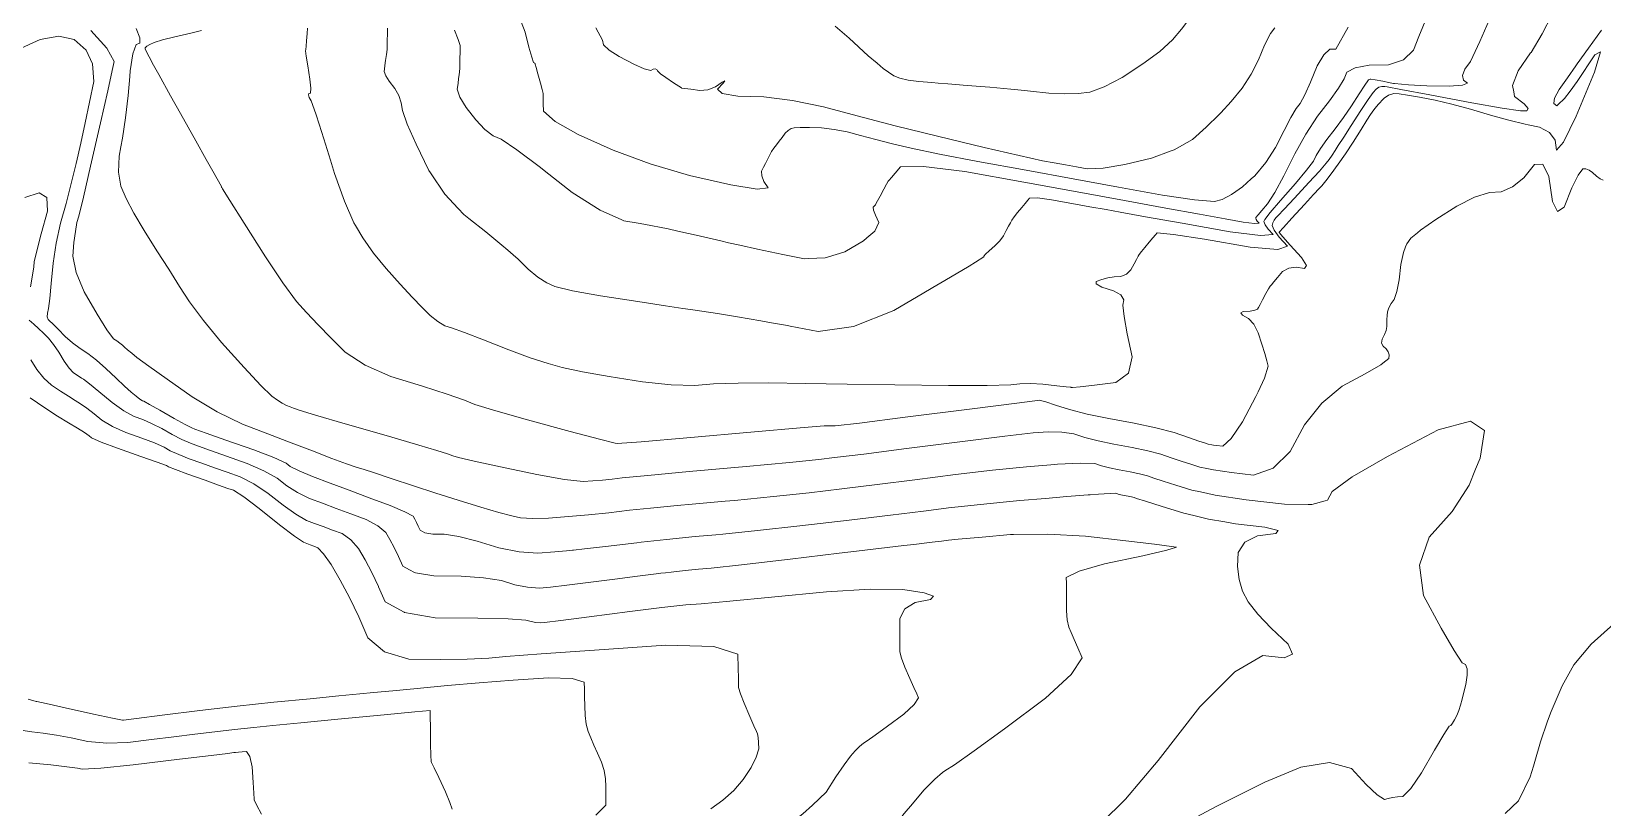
# Model space of a CAD drawing. Header units: inches. Extents: x 1337389 to 1347141, y 407035 to 414577.
# Drawn here: x 1338532 to 1339282, y 407759 to 408130 of the extents above; entities that cross this region are included whole.
import ezdxf

# ---------------------------------------------------------------- set-up
doc = ezdxf.new("R2010")
doc.units = ezdxf.units.IN
doc.header["$MEASUREMENT"] = 0
doc.layers.add('Topo', color=7, linetype='Continuous', lineweight=15, true_color=0x459900)

msp = doc.modelspace()

# ---------------------------------------------------------------- linework, layer by layer
at = {"layer": 'Topo'}
for p, q in [((1338840.2571, 408034.4551, 1070), (1338845.451, 408033.3099, 1070)), ((1338964.8042, 408009.11, 1065), (1338954.2469, 408002.9001, 1065)), ((1338954.2469, 408002.9001, 1065), (1338946.881, 407998.567, 1065)), ((1338839.991, 407903.4701, 1045), (1338831.9509, 407902.7039, 1045)), ((1339036.274, 407908.548, 1040), (1339037.231, 407908.6211, 1040)), ((1338832.156, 407871.1502, 1035), (1338834.3298, 407871.4069, 1035)), ((1339249.47, 407781.296, 1050), (1339248.8508, 407779.1471, 1050))]:
    msp.add_line(p, q, dxfattribs=at)
for points, elevation in [([(1339238.0499, 408160.214), (1339229.9139, 408140.1579), (1339223.3401, 408124.8676), (1339218.7441, 408115.37), (1339216.1249, 408111.663), (1339215.0171, 408108.701), (1339215.4188, 408106.4851), (1339217.333, 408105.0142), (1339215.0651, 408104.0761), (1339208.616, 408103.671), (1339197.9861, 408103.798), (1339189.153, 408104.2171), (1339182.569, 408104.881)], 1065), ([(1339091.752, 408143.8899), (1339089.813, 408142.3891), (1339086.1121, 408138.9929), (1339085.5361, 408137.4851), (1339083.753, 408134.7743), (1339080.7629, 408130.859), (1339076.5661, 408125.74), (1339070.442, 408120.1931), (1339062.3901, 408114.2149), (1339052.41, 408107.8091), (1339043.937, 408103.3109), (1339036.972, 408100.7199), (1339031.5149, 408100.0379), (1339024.988, 408099.9062), (1339017.3909, 408100.3239), (1339008.7241, 408101.2931), (1339001.1579, 408102.039)], 1085), ([(1339106.739, 408053.341), (1339104.673, 408051.831), (1339100.2319, 408049.4979), (1339096.5399, 408048.628), (1339087.0621, 408049.3288), (1339071.798, 408051.601), (1339050.7489, 408055.445), (1339029.031, 408059.4068), (1339006.6451, 408063.4869), (1338983.5897, 408067.6838), (1338965.271, 408071.192), (1338951.688, 408074.0081), (1338942.84, 408076.135), (1338934.807, 408078.1322), (1338927.5871, 408080.0001), (1338921.1821, 408081.7381), (1338914.966, 408082.9531), (1338908.9391, 408083.645), (1338903.102, 408083.814), (1338898.741, 408083.8249), (1338895.856, 408083.6769), (1338894.4469, 408083.3711), (1338893.0079, 408082.517), (1338891.5379, 408081.1159), (1338890.038, 408079.168), (1338888.64, 408077.3419), (1338887.3449, 408075.6391), (1338886.1529, 408074.0591), (1338885.0381, 408072.3651), (1338883.9989, 408070.5591), (1338883.038, 408068.6411), (1338882.1001, 408066.7521), (1338881.1861, 408064.8929), (1338880.295, 408063.064), (1338880.3771, 408060.8121), (1338881.4321, 408058.138), (1338883.4601, 408055.0401), (1338878.1991, 408054.4819), (1338865.6499, 408056.4629), (1338845.812, 408060.983), (1338827.0489, 408066.4909), (1338809.3599, 408072.9879), (1338792.7469, 408080.4722), (1338781.6509, 408086.6919), (1338776.0729, 408091.648), (1338776.0131, 408095.3381), (1338775.9671, 408097.983), (1338775.937, 408099.584), (1338775.9228, 408100.1411), (1338775.51, 408101.9789), (1338774.698, 408105.0991), (1338773.4879, 408109.501), (1338772.6669, 408112.4847), (1338772.2361, 408114.0511), (1338772.1941, 408114.1981), (1338772.1532, 408114.3161), (1338772.1139, 408114.4038), (1338772.0751, 408114.4629), (1338771.9319, 408114.5632), (1338771.6858, 408114.7039), (1338771.3359, 408114.8859), (1338770.505, 408117.3871), (1338769.194, 408122.2059), (1338767.402, 408129.3431), (1338764.361, 408137.1751)], 1075), ([(1338930.5811, 408031.199), (1338934.3999, 408034.482), (1338936.2922, 408038.5339), (1338934.665, 408041.984), (1338933.734, 408044.4171), (1338933.5, 408045.8329), (1338933.962, 408046.2319), (1338934.344, 408046.6361), (1338934.646, 408047.0448), (1338934.8679, 408047.4598), (1338935.5982, 408048.8311), (1338936.8368, 408051.1591), (1338938.5841, 408054.4441), (1338939.8852, 408056.7949), (1338940.7401, 408058.2119), (1338941.1489, 408058.694), (1338942.253, 408059.9998), (1338944.052, 408062.131), (1338946.546, 408065.0871), (1338957.6341, 408065.3409), (1338977.3152, 408062.8941), (1339005.59, 408057.7459), (1339031.02, 408053.1121), (1339053.603, 408048.9931), (1339073.342, 408045.3891), (1339089.3561, 408042.483), (1339101.6479, 408040.277), (1339110.216, 408038.771), (1339115.6301, 408038.0948), (1339117.8901, 408038.252), (1339116.9951, 408039.239), (1339116.44, 408040.0201), (1339116.227, 408040.5929), (1339116.354, 408040.9589), (1339117.3359, 408042.2119), (1339119.1722, 408044.35), (1339121.863, 408047.3749), (1339125.3802, 408052.88), (1339129.7212, 408060.864), (1339134.8869, 408071.327), (1339140.2439, 408080.778), (1339145.7911, 408089.2171), (1339151.528, 408096.6431), (1339155.7681, 408102.618), (1339158.5101, 408107.1421), (1339159.754, 408110.2151), (1339163.701, 408112.358), (1339170.3519, 408113.5711), (1339179.7051, 408113.8528), (1339186.7909, 408116.2492), (1339191.6082, 408120.7591), (1339194.1581, 408127.3831), (1339198.012, 408136.5609)], 1070), ([(1339247.521, 408119.4739), (1339247.7, 408119.7269), (1339253.0551, 408128.5909), (1339257.568, 408137.548)], 1060), ([(1338525.0281, 408120.8789), (1338535.7461, 408125.8492), (1338544.7711, 408127.499), (1338552.103, 408125.8271), (1338557.7401, 408120.8351), (1338560.833, 408114.193), (1338561.381, 408105.9021), (1338559.3842, 408095.962), (1338557.316, 408086.121), (1338555.1791, 408076.381), (1338552.9711, 408066.7401), (1338550.6209, 408057.1741), (1338548.1281, 408047.6821), (1338545.4929, 408038.2641), (1338543.4399, 408028.7602), (1338541.9699, 408019.1711), (1338541.0818, 408009.4951), (1338540.3359, 408002.282), (1338539.7309, 407997.5299), (1338539.2682, 407995.24), (1338539.2049, 407993.504), (1338539.541, 407992.3221), (1338540.277, 407991.695), (1338541.89, 407990.1279), (1338544.3779, 407987.6198), (1338547.743, 407984.1732), (1338551.239, 407981.0801), (1338554.867, 407978.343), (1338558.627, 407975.9601), (1338562.7469, 407972.811), (1338567.2268, 407968.8939), (1338572.066, 407964.2109), (1338576.0761, 407960.436), (1338579.2561, 407957.5711), (1338581.6059, 407955.6151), (1338583.3879, 407954.2359), (1338584.6019, 407953.434), (1338585.2469, 407953.2099), (1338587.999, 407951.73), (1338592.8589, 407948.9959), (1338599.827, 407945.0063), (1338604.9532, 407942.1763), (1338608.2371, 407940.5049), (1338609.6798, 407939.9932), (1338615.096, 407938.0749), (1338624.486, 407934.7489), (1338637.8492, 407930.017), (1338647.4241, 407926.3319), (1338653.2092, 407923.6969), (1338655.205, 407922.109), (1338659.3921, 407919.9859), (1338665.7721, 407917.3269), (1338674.3419, 407914.1331), (1338683.402, 407910.7599), (1338692.9522, 407907.2091), (1338702.9909, 407903.48), (1338709.961, 407900.527), (1338713.861, 407898.3502), (1338714.6921, 407896.9482), (1338715.5248, 407895.3811), (1338716.3599, 407893.646), (1338717.1971, 407891.745), (1338719.5258, 407890.461), (1338723.347, 407889.7942), (1338728.661, 407889.743), (1338735.6811, 407888.6359), (1338744.408, 407886.472), (1338754.842, 407883.2509), (1338764.5069, 407881.3331), (1338773.4039, 407880.7171), (1338781.5319, 407881.4019), (1338787.0879, 407881.8691), (1338790.0711, 407882.118), (1338790.4809, 407882.1472), (1338795.714, 407882.7531), (1338805.7719, 407883.9349), (1338820.6542, 407885.6941), (1338822.838, 407885.933)], 1040), ([(1338827.2908, 407902.2339), (1338817.1862, 407901.1862), (1338807.3757, 407900.0269), (1338797.6761, 407899.0259), (1338788.085, 407898.1819), (1338778.6031, 407897.4971), (1338770.936, 407897.325), (1338765.084, 407897.6672), (1338761.047, 407898.5231), (1338754.765, 407900.201), (1338746.239, 407902.7029), (1338735.4671, 407906.028), (1338724.7419, 407909.424), (1338714.0639, 407912.8919), (1338703.432, 407916.4309), (1338695.3961, 407919.0631), (1338689.9562, 407920.7869), (1338687.1119, 407921.6048), (1338682.138, 407923.3381), (1338675.0359, 407925.9861), (1338665.8032, 407929.549), (1338655.6171, 407933.463), (1338644.4759, 407937.7281), (1338632.38, 407942.344), (1338620.338, 407948.219), (1338608.349, 407955.352), (1338596.4129, 407963.7429), (1338587.632, 407970.001), (1338582.0041, 407974.1252), (1338579.53, 407976.116), (1338577.5539, 407977.7601), (1338576.075, 407979.0569), (1338575.0931, 407980.0082), (1338573.88, 407980.9952), (1338572.4359, 407982.0192), (1338570.761, 407983.08), (1338567.606, 407987.336), (1338562.9699, 407994.7861), (1338556.853, 408005.431), (1338552.9721, 408014.676), (1338551.327, 408022.5211), (1338551.9182, 408028.9659), (1338552.6018, 408034.2961), (1338553.3781, 408038.5119), (1338554.2459, 408041.6131), (1338556.404, 408050.582), (1338559.8541, 408065.419), (1338564.5949, 408086.123), (1338568.0431, 408101.357), (1338570.1981, 408111.122), (1338571.061, 408115.4171), (1338567.676, 408121.7879), (1338560.0431, 408130.234)], 1045), ([(1338581.5828, 408131.1031), (1338583.377, 408126.7389), (1338583.3979, 408124.1759), (1338581.6461, 408123.4151), (1338580.1181, 408118.9841), (1338578.816, 408110.882), (1338578.5769, 408108.2691)], 1050), ([(1338587.7759, 408117.6819), (1338585.9022, 408121.261), (1338585.9651, 408121.9521), (1338586.716, 408122.7201), (1338588.1529, 408123.5661), (1338590.2779, 408124.489), (1338594.2569, 408125.673), (1338600.0909, 408127.1199), (1338607.7791, 408128.8269), (1338612.872, 408130.1601)], 1055), ([(1338663.4639, 408131.3219), (1338663.2809, 408128.722), (1338662.967, 408125.28), (1338662.738, 408122.7541), (1338662.5932, 408121.1441), (1338662.5331, 408120.4512), (1338662.8511, 408117.849), (1338663.547, 408113.3399), (1338664.6228, 408106.922), (1338665.0749, 408102.5859), (1338664.904, 408100.3291), (1338664.1101, 408100.1532), (1338663.904, 408099.462), (1338664.285, 408098.256), (1338665.2549, 408096.5351), (1338667.4178, 408090.3801)], 1060), ([(1338722.1399, 408062.2531), (1338721.4349, 408063.2951), (1338715.3359, 408075.9181), (1338711.1031, 408085.5079), (1338708.7371, 408092.0662), (1338708.2372, 408095.5911), (1338707.0291, 408099.0741), (1338705.113, 408102.5161), (1338702.4879, 408105.916), (1338700.792, 408108.586), (1338700.026, 408110.526), (1338700.189, 408111.7361), (1338700.43, 408113.505), (1338700.7501, 408115.8331), (1338701.149, 408118.7201), (1338701.4159, 408121.0319), (1338701.552, 408122.77), (1338701.5549, 408123.934), (1338701.564, 408125.7381), (1338701.579, 408128.1842), (1338701.599, 408131.27)], 1065), ([(1338733.633, 408130.322), (1338735.4119, 408125.925), (1338736.2971, 408122.965), (1338736.287, 408121.4439), (1338736.2771, 408119.52), (1338736.2691, 408117.1919), (1338736.2601, 408114.462), (1338736.192, 408112.1911), (1338736.065, 408110.38), (1338735.8779, 408109.0279), (1338735.6309, 408107.2121), (1338735.3219, 408104.9302), (1338734.953, 408102.1838), (1338736.247, 408098.3562), (1338739.2049, 408093.449), (1338743.8279, 408087.4599), (1338748.1429, 408082.9289), (1338752.1511, 408079.8541), (1338755.8521, 408078.235), (1338763.3701, 408073.1989), (1338774.7028, 408064.7441), (1338776.491, 408063.343)], 1070), ([(1338801.131, 408131.4561), (1338804.3111, 408125.4831), (1338804.8318, 408123.4079), (1338807.488, 408120.826), (1338812.2791, 408117.7349), (1338819.2059, 408114.1362), (1338824.2299, 408111.9361), (1338827.3523, 408111.133), (1338828.5719, 408111.729), (1338829.5188, 408111.8821), (1338830.1917, 408111.591), (1338830.592, 408110.8568), (1338832.0741, 408109.5529), (1338834.6381, 408107.678), (1338838.2851, 408105.233), (1338840.7308, 408103.5961), (1338841.9771, 408102.7679), (1338842.023, 408102.7479), (1338842.0691, 408102.7331), (1338842.117, 408102.7232), (1338842.1662, 408102.719), (1338843.618, 408102.5212), (1338846.472, 408102.13), (1338850.728, 408101.5449), (1338854.6491, 408101.919), (1338858.2339, 408103.2509), (1338861.4841, 408105.5408), (1338862.73, 408106.1142), (1338861.971, 408104.9721), (1338859.208, 408102.113), (1338861.513, 408100.0871), (1338868.885, 408098.8931), (1338881.3261, 408098.5319), (1338894.9852, 408096.8352), (1338909.8639, 408093.803), (1338925.963, 408089.4339), (1338944.1081, 408084.7409), (1338964.2991, 408079.722), (1338986.537, 408074.377), (1339003.2242, 408070.475), (1339014.361, 408068.0149), (1339019.947, 408066.998), (1339025.3709, 408066.0098), (1339030.6341, 408065.0499), (1339035.734, 408064.1181), (1339043.412, 408064.5052), (1339053.6671, 408066.2118), (1339066.4991, 408069.236), (1339075.928, 408072.721)], 1080), ([(1338935.4708, 408114.5411), (1338931.258, 408118.0799), (1338922.0691, 408126.4679), (1338915.4272, 408132.257)], 1085), ([(1339099.5341, 408090.877), (1339104.5069, 408096.2949), (1339109.7201, 408102.654), (1339114.0999, 408109.2611), (1339117.6468, 408116.1171), (1339120.36, 408123.2221), (1339123.3589, 408128.8158), (1339125.451, 408131.4171)], 1080), ([(1339160.4481, 408131.8349), (1339154.5218, 408121.3379), (1339151.6601, 408121.2511), (1339148.6961, 408118.5842), (1339145.6289, 408113.3341), (1339142.4589, 408105.504), (1339139.735, 408099.494), (1339137.458, 408095.3051), (1339135.628, 408092.9359), (1339133.0681, 408088.6431), (1339129.778, 408082.4252), (1339125.757, 408074.282), (1339121.0979, 408067.101), (1339115.799, 408060.882), (1339114.0681, 408059.349)], 1075), ([(1339281.308, 408130.3382), (1339275.165, 408121.8079), (1339269.7449, 408114.246), (1339269.0901, 408113.3262)], 1055), ([(1339266.342, 408101.2239), (1339269.803, 408105.844), (1339278.2149, 408118.5759), (1339280.9321, 408120.0651), (1339277.9541, 408110.3099), (1339269.281, 408089.3131), (1339263.2661, 408076.899), (1339259.9089, 408073.0691), (1339259.2111, 408077.823), (1339256.467, 408081.4699), (1339251.6769, 408084.009), (1339246.3271, 408085.1289)], 1055), ([(1338592.3799, 408109.1379), (1338589.9001, 408113.6241), (1338587.7759, 408117.6819)], 1055), ([(1338964.555, 408105.0439), (1338961.506, 408105.2921), (1338955.369, 408105.8141), (1338950.3019, 408106.5349), (1338946.304, 408107.455), (1338943.3749, 408108.574), (1338938.3602, 408112.1149), (1338935.4708, 408114.5411)], 1085), ([(1339239.4329, 408100.8999), (1339238.8801, 408103.946), (1339241.503, 408110.954), (1339247.521, 408119.4739)], 1060), ([(1339269.0901, 408113.3262), (1339265.0492, 408107.6539), (1339261.0761, 408102.0309), (1339258.9039, 408097.916), (1339258.5532, 408095.4492)], 1055), ([(1338578.5769, 408108.2691), (1338577.738, 408099.1109), (1338576.486, 408088.417), (1338575.062, 408078.7982), (1338574.2978, 408074.7122)], 1050), ([(1338602.732, 408090.5659), (1338597.961, 408099.039), (1338592.3799, 408109.1379)], 1055), ([(1339001.1579, 408102.039), (1338999.3449, 408102.218), (1338989.2521, 408103.0978), (1338978.4468, 408103.9339), (1338969.1981, 408104.6659), (1338964.555, 408105.0439)], 1085), ([(1339179.6691, 408105.3939), (1339176.873, 408105.9279), (1339173.2528, 408106.6031), (1339171.2541, 408106.9509), (1339170.8769, 408106.974), (1339170.507, 408106.8591), (1339170.1429, 408106.6051), (1339169.788, 408106.2129), (1339168.3021, 408104.016), (1339165.6861, 408100.0132), (1339161.9401, 408094.2061), (1339158.122, 408088.6249), (1339154.2322, 408083.271), (1339150.271, 408078.143), (1339147.2059, 408073.866), (1339145.0381, 408070.441), (1339143.767, 408067.8669), (1339140.5179, 408063.4519), (1339135.2899, 408057.1931), (1339128.0839, 408049.093), (1339123.1671, 408043.366), (1339120.5372, 408040.012), (1339120.1962, 408039.0311), (1339120.768, 408037.496), (1339122.2521, 408035.4061), (1339124.649, 408032.7612), (1339118.599, 408032.3421), (1339104.1008, 408034.1509), (1339081.1561, 408038.185), (1339063.618, 408041.2848), (1339051.4847, 408043.4491), (1339044.758, 408044.6768), (1339037.0609, 408046.0811), (1339028.395, 408047.6601), (1339018.7589, 408049.415), (1339012.051, 408050.2491), (1339008.2719, 408050.1619), (1339007.423, 408049.1551), (1339006.1691, 408047.6738), (1339004.512, 408045.7192), (1339002.452, 408043.2909), (1339000.8578, 408041.2581), (1338999.7311, 408039.6198), (1338999.0699, 408038.377), (1338998.1909, 408036.731), (1338997.0939, 408034.68), (1338995.7792, 408032.225), (1338993.9889, 408029.8), (1338991.7251, 408027.4061), (1338988.9869, 408025.0409), (1338987.2, 408023.3821), (1338986.3649, 408022.429), (1338986.482, 408022.181), (1338982.3728, 408019.6419)], 1065), ([(1339182.569, 408104.881), (1339182.1152, 408104.927), (1339179.6691, 408105.3939)], 1065), ([(1338686.434, 408037.0371), (1338689.9131, 408031.2088), (1338695.019, 408023.9409), (1338700.9421, 408016.5848), (1338707.684, 408009.1411), (1338713.4442, 408002.9129), (1338718.2221, 407997.902), (1338722.017, 407994.1059), (1338725.6131, 407991.243), (1338729.0089, 407989.31), (1338732.2051, 407988.3101), (1338738.3629, 407986.0511), (1338747.483, 407982.536), (1338759.5641, 407977.762), (1338769.8439, 407973.982), (1338778.3219, 407971.1949), (1338784.9979, 407969.4012), (1338794.7501, 407967.347), (1338807.5761, 407965.0339), (1338823.4781, 407962.461), (1338837.0781, 407961.0141), (1338848.375, 407960.6919), (1338857.3691, 407961.496), (1338869.1409, 407961.941), (1338883.6921, 407962.028), (1338901.02, 407961.7559), (1338921.1002, 407961.461), (1338943.9299, 407961.1411), (1338969.511, 407960.797), (1338987.9898, 407960.7501), (1338999.3648, 407960.9999), (1339003.638, 407961.547), (1339008.7071, 407961.673), (1339014.5711, 407961.3781), (1339021.2309, 407960.6611), (1339025.693, 407960.1759), (1339027.9569, 407959.9229), (1339028.0231, 407959.901), (1339028.1779, 407959.8679), (1339028.4201, 407959.8222), (1339028.7501, 407959.765), (1339032.3731, 407960.129), (1339039.2869, 407960.9139), (1339049.494, 407962.121), (1339055.488, 407966.6161), (1339057.269, 407974.399), (1339054.8359, 407985.47), (1339053.3691, 407993.7081), (1339052.8682, 407999.1139), (1339053.3321, 408001.6871), (1339051.8029, 408003.9822), (1339048.2811, 408005.9989), (1339042.765, 408007.7371), (1339040.0042, 408009.2198), (1339039.9969, 408010.4489), (1339042.7441, 408011.4221), (1339045.639, 408012.141), (1339048.6821, 408012.6039), (1339051.8731, 408012.811), (1339054.52, 408013.908), (1339056.6222, 408015.894), (1339058.179, 408018.768), (1339059.3649, 408020.96), (1339060.179, 408022.4699), (1339060.6222, 408023.2982), (1339061.6387, 408024.69), (1339063.2321, 408026.646), (1339065.3991, 408029.1669), (1339067.1061, 408031.1561), (1339068.354, 408032.6129), (1339069.142, 408033.5391), (1339076.9322, 408032.8781), (1339091.723, 408030.632), (1339113.515, 408026.7999), (1339126.743, 408025.679), (1339131.4078, 408027.2699), (1339127.51, 408031.5721), (1339125.057, 408034.8622), (1339124.051, 408037.139), (1339124.4911, 408038.4029), (1339125.098, 408039.5871), (1339125.8729, 408040.6922), (1339126.815, 408041.716), (1339129.761, 408044.8712), (1339134.71, 408050.1559), (1339141.6609, 408057.5719), (1339146.7399, 408063.1199), (1339149.9458, 408066.802), (1339151.2781, 408068.616), (1339152.6799, 408070.6397), (1339154.1499, 408072.8729), (1339155.689, 408075.3161), (1339158.2441, 408079.3149), (1339161.8161, 408084.872), (1339166.4039, 408091.9859), (1339169.9171, 408097.228), (1339172.354, 408100.5991), (1339173.715, 408102.099), (1339175.104, 408103.0689), (1339176.52, 408103.511), (1339177.9631, 408103.424), (1339179.0868, 408103.228)], 1060), ([(1339177.6369, 408097.837), (1339177.287, 408097.5931), (1339174.92, 408094.986), (1339173.1039, 408092.8771), (1339171.837, 408091.2679), (1339171.121, 408090.1571), (1339169.3691, 408087.3942), (1339166.5821, 408082.9791), (1339162.76, 408076.9119), (1339159.108, 408071.3639), (1339155.6261, 408066.3371), (1339152.315, 408061.8288), (1339149.7217, 408058.4129), (1339147.847, 408056.0882), (1339146.691, 408054.854), (1339143.912, 408051.85), (1339139.5121, 408047.0769), (1339133.49, 408040.533), (1339129.4641, 408036.1381), (1339127.4351, 408033.8918), (1339127.4011, 408033.7959), (1339129.1789, 408031.744), (1339132.768, 408027.739), (1339138.168, 408021.779), (1339140.429, 408018.0421), (1339139.551, 408016.5261), (1339135.5342, 408017.2319), (1339132.0489, 408016.756), (1339129.096, 408015.0971), (1339126.6751, 408012.254), (1339124.8871, 408010.1571), (1339123.7318, 408008.8049), (1339123.21, 408008.1982), (1339122.3371, 408006.8119), (1339121.114, 408004.649), (1339119.5411, 408001.7081), (1339118.3539, 407999.4919), (1339117.554, 407998.0019), (1339117.14, 407997.238), (1339115.7939, 407996.6592), (1339113.516, 407996.265), (1339110.306, 407996.0561), (1339109.1247, 407995.41), (1339109.9729, 407994.3282), (1339112.8489, 407992.8089), (1339115.3439, 407989.9862), (1339117.4559, 407985.858), (1339119.1859, 407980.425), (1339120.5499, 407975.9639), (1339121.5491, 407972.4738), (1339122.1809, 407969.9551), (1339120.4439, 407964.274), (1339117.4221, 407957.7669)], 1055), ([(1339246.3271, 408085.1289), (1339244.842, 408085.44), (1339237.0849, 408087.3569), (1339228.408, 408089.7602), (1339218.8098, 408092.6491), (1339209.964, 408095.0432), (1339201.868, 408096.94), (1339194.5239, 408098.343), (1339188.792, 408099.328), (1339184.6709, 408099.8971), (1339182.1631, 408100.0478), (1339179.7021, 408099.28), (1339177.6369, 408097.837)], 1055), ([(1339179.0868, 408103.228), (1339185.6079, 408102.09), (1339199.4549, 408099.509), (1339210.236, 408097.45)], 1060), ([(1339210.236, 408097.45), (1339219.5039, 408095.6801), (1339233.9079, 408093.1159), (1339242.6649, 408091.815), (1339245.7759, 408091.777), (1339246.3409, 408092.913), (1339244.36, 408095.221), (1339239.8321, 408098.701), (1339239.4329, 408100.8999)], 1060), ([(1339260.648, 408094.8519), (1339263.7179, 408097.7219), (1339266.342, 408101.2239)], 1055), ([(1338615.101, 408068.5798), (1338610.0821, 408077.5079), (1338602.732, 408090.5659)], 1055), ([(1338667.4178, 408090.3801), (1338667.581, 408089.9169), (1338668.9843, 408085.528)], 1060), ([(1339075.928, 408072.721), (1339077.271, 408073.2171), (1339085.9851, 408078.1531), (1339092.639, 408084.044), (1339098.8129, 408090.0922), (1339099.5341, 408090.877)], 1080), ([(1339258.5532, 408095.4492), (1339258.5329, 408095.309), (1339259.9621, 408094.2111), (1339260.648, 408094.8519)], 1055), ([(1338668.9843, 408085.528), (1338671.263, 408078.3991), (1338674.365, 408068.2931)], 1060), ([(1338574.2978, 408074.7122), (1338573.4641, 408070.2549), (1338573.2208, 408062.6162), (1338574.334, 408055.8809), (1338576.803, 408050.0501), (1338580.4941, 408042.973), (1338585.4091, 408034.65), (1338591.5479, 408025.0818), (1338597.207, 408016.223), (1338602.3881, 408008.074), (1338607.0899, 408000.6349), (1338613.7811, 407991.7031), (1338622.4609, 407981.2781), (1338633.129, 407969.3589), (1338641.116, 407960.798), (1338646.422, 407955.5951), (1338649.047, 407953.7491), (1338651.3721, 407952.2991), (1338653.3981, 407951.245), (1338655.1231, 407950.586), (1338656.713, 407949.978), (1338658.1661, 407949.4201), (1338659.4829, 407948.9109), (1338667.241, 407946.5941), (1338681.4411, 407942.4689), (1338702.081, 407936.534), (1338716.6887, 407932.296), (1338725.2629, 407929.7538), (1338727.8049, 407928.908), (1338730.3581, 407928.0789), (1338732.9229, 407927.2671), (1338735.498, 407926.472), (1338743.0401, 407924.7072), (1338755.5489, 407921.9731), (1338773.0251, 407918.269), (1338786.2028, 407915.9099), (1338795.082, 407914.897), (1338799.6612, 407915.2279), (1338804.294, 407915.635), (1338808.9799, 407916.1191), (1338813.7191, 407916.6789), (1338825.949, 407917.8639), (1338845.669, 407919.6759), (1338872.8799, 407922.1131), (1338893.535, 407924.0351), (1338907.6339, 407925.44), (1338915.176, 407926.3299), (1338929.1131, 407928.062), (1338949.4449, 407930.6369), (1338976.1721, 407934.055), (1338996.365, 407936.539), (1339010.025, 407938.09), (1339017.15, 407938.708), (1339023.6291, 407938.5549), (1339029.4641, 407937.631), (1339034.6529, 407935.937), (1339041.0108, 407934.3021), (1339048.5389, 407932.726), (1339057.236, 407931.21), (1339064.6879, 407929.629), (1339070.8969, 407927.9839), (1339075.861, 407926.2751), (1339080.635, 407924.6758), (1339085.2181, 407923.1881), (1339089.6103, 407921.8099), (1339092.9109, 407921.1279)], 1050), ([(1339096.0253, 407932.34), (1339095.2362, 407932.46), (1339093.4668, 407932.8259), (1339092.2649, 407933.202), (1339089.1589, 407934.2469), (1339084.148, 407935.9612), (1339077.2317, 407938.3419), (1339068.5819, 407940.6339), (1339058.199, 407942.836), (1339046.0821, 407944.949), (1339035.7708, 407947.0862), (1339027.264, 407949.2491), (1339020.562, 407951.4381), (1339015.967, 407952.9101), (1339013.4779, 407953.6672), (1339013.097, 407953.7081), (1339002.1929, 407952.3721), (1338980.7659, 407949.6588), (1338948.8169, 407945.5691), (1338927.0111, 407942.848), (1338915.3469, 407941.4989), (1338913.827, 407941.5189), (1338912.469, 407941.538), (1338911.2761, 407941.556), (1338910.246, 407941.5719), (1338898.7861, 407940.62), (1338876.8971, 407938.7), (1338844.5771, 407935.8119), (1338822.7049, 407933.9389), (1338811.2789, 407933.0819), (1338810.3, 407933.2413), (1338802.857, 407935.1712), (1338788.9478, 407938.8749), (1338768.5751, 407944.3501), (1338753.354, 407948.648), (1338743.286, 407951.767), (1338738.3711, 407953.7091), (1338730.0691, 407956.577), (1338718.38, 407960.3721), (1338703.3029, 407965.0919), (1338690.9808, 407970.5101), (1338681.4127, 407976.6259), (1338674.6, 407983.4382), (1338668.4719, 407989.7509), (1338663.0301, 407995.564), (1338658.2751, 408000.8782), (1338651.7251, 408009.7659), (1338643.3821, 408022.228), (1338633.2449, 408038.2651), (1338626.4231, 408049.055), (1338622.917, 408054.5978), (1338622.7268, 408054.8949), (1338622.5632, 408055.1801), (1338622.4259, 408055.4541), (1338622.315, 408055.7153), (1338618.2012, 408063.0668), (1338615.101, 408068.5798)], 1055), ([(1338674.365, 408068.2931), (1338676.3008, 408061.9841), (1338681.089, 408048.647), (1338685.6269, 408038.3891), (1338686.434, 408037.0371)], 1060), ([(1338735.3951, 408045.2401), (1338729.003, 408052.119), (1338722.1399, 408062.2531)], 1065), ([(1338776.491, 408063.343), (1338789.8529, 408052.8709), (1338803.1351, 408044.4189), (1338813.6149, 408039.797)], 1070), ([(1339193.4321, 408033.6379), (1339194.965, 408034.921), (1339202.2549, 408039.996), (1339212.21, 408046.272), (1339220.7292, 408050.5701), (1339227.812, 408052.89), (1339233.4601, 408053.2319), (1339238.9268, 408055.5611), (1339244.212, 408059.8758), (1339249.3161, 408066.177), (1339253.3031, 408066.402), (1339256.1731, 408060.5479), (1339257.9248, 408048.6171), (1339260.3579, 408043.7252), (1339263.4708, 408045.8701), (1339267.2641, 408055.0531), (1339270.257, 408061.165), (1339272.4491, 408064.2069), (1339273.841, 408064.178), (1339275.3989, 408063.5679), (1339277.1242, 408062.3779), (1339279.0151, 408060.607), (1339280.714, 408059.421), (1339282.2212, 408058.8198)], 1050), ([(1338528.483, 408050.4898), (1338535.39, 408052.6311), (1338538.985, 408050.4479), (1338539.267, 408043.942), (1338536.236, 408033.1121), (1338534.14, 408025.0729), (1338532.9789, 408019.8239), (1338532.7542, 408017.367), (1338532.1321, 408013.397), (1338531.1129, 408007.9118)], 1035), ([(1339114.0681, 408059.349), (1339109.862, 408055.625), (1339106.739, 408053.341)], 1075), ([(1338740.5572, 408040.41), (1338738.0418, 408042.3911), (1338735.3951, 408045.2401)], 1065), ([(1338758.046, 408026.251), (1338757.1971, 408026.9961), (1338748.5509, 408034.1111), (1338740.5572, 408040.41)], 1065), ([(1338813.6149, 408039.797), (1338814.548, 408039.3858), (1338821.4039, 408038.2269)], 1070), ([(1338821.4039, 408038.2269), (1338824.0919, 408037.773), (1338835.6071, 408035.4801), (1338840.2571, 408034.4551)], 1070), ([(1338845.451, 408033.3099), (1338849.0922, 408032.5069), (1338860.865, 408029.7239)], 1070), ([(1338860.865, 408029.7239), (1338864.5481, 408028.853), (1338869.8839, 408027.6559)], 1070), ([(1338917.5501, 408023.8159), (1338920.059, 408024.576), (1338928.9889, 408029.8299), (1338930.5811, 408031.199)], 1070), ([(1339187.8109, 408026.89), (1339188.3772, 408028.3779), (1339190.3391, 408031.0489), (1339193.4321, 408033.6379)], 1050), ([(1338885.0449, 407990.707), (1338879.8657, 407991.6449), (1338868.71, 407993.554), (1338859.249, 407995.0448), (1338851.7682, 407996.2079), (1338846.2659, 407997.043), (1338842.7441, 407997.5519), (1338834.4101, 407998.8019), (1338821.266, 408000.7921), (1338803.3091, 408003.5239), (1338790.057, 408005.925), (1338781.5081, 408007.9959), (1338777.663, 408009.737), (1338773.46, 408012.4921), (1338768.8991, 408016.2619), (1338763.9791, 408021.046), (1338758.046, 408026.251)], 1065), ([(1338869.8839, 408027.6559), (1338878.3099, 408025.7648), (1338890.379, 408023.2409), (1338900.754, 408021.281), (1338902.7509, 408021.371)], 1070), ([(1338902.7509, 408021.371), (1338910.6471, 408021.727), (1338917.5501, 408023.8159)], 1070), ([(1339176.946, 407971.4692), (1339179.768, 407973.709), (1339179.9462, 407975.3409), (1339179.549, 407976.8431), (1339178.578, 407978.2129), (1339177.0317, 407979.453), (1339176.3771, 407981.0099), (1339176.6129, 407982.884), (1339177.739, 407985.074), (1339178.4842, 407987.0841), (1339178.848, 407988.914), (1339178.8302, 407990.5638), (1339178.8842, 407992.287), (1339179.009, 407994.0849), (1339179.2059, 407995.9561), (1339179.8249, 407997.876), (1339180.8661, 407999.8439), (1339182.3292, 408001.8619), (1339183.5959, 408005.632), (1339184.6658, 408011.156), (1339185.5409, 408018.4321), (1339186.777, 408024.1721), (1339187.8109, 408026.89)], 1050), ([(1338982.3728, 408019.6419), (1338979.3621, 408017.781), (1338965.0062, 408009.2291), (1338964.8042, 408009.11)], 1065), ([(1338946.881, 407998.567), (1338943.4121, 407996.5261), (1338924.167, 407988.9721), (1338907.269, 407986.5691), (1338893.9421, 407989.086)], 1065), ([(1338530.5322, 407991.999), (1338532.7831, 407990.0811), (1338535.0659, 407988.0011), (1338537.3809, 407985.7579), (1338539.7299, 407983.3521), (1338542.1699, 407980.3081), (1338544.703, 407976.6259), (1338547.328, 407972.3071), (1338549.5979, 407969.08), (1338551.5121, 407966.946), (1338553.0708, 407965.905), (1338554.431, 407965.0199), (1338555.5931, 407964.2912), (1338556.5561, 407963.718), (1338559.3071, 407961.581), (1338563.8459, 407957.8801), (1338570.173, 407952.6138), (1338575.7761, 407948.6211), (1338580.6541, 407945.9012), (1338584.809, 407944.4539), (1338589.2329, 407942.5429), (1338593.926, 407940.1661), (1338598.8879, 407937.3252), (1338603.4409, 407934.989), (1338607.5851, 407933.159), (1338611.3211, 407931.8338), (1338617.0651, 407929.7989), (1338624.8169, 407927.0531), (1338634.5769, 407923.5972), (1338642.6131, 407920.076), (1338648.9259, 407916.491), (1338653.514, 407912.8421), (1338658.6539, 407909.6342), (1338664.3469, 407906.8659), (1338670.592, 407904.5379), (1338677.194, 407902.08), (1338684.1521, 407899.4929), (1338691.467, 407896.776), (1338697.0161, 407893.83), (1338700.8011, 407890.655), (1338702.8202, 407887.2509), (1338704.844, 407883.442), (1338706.872, 407879.229), (1338708.904, 407874.611), (1338712.13, 407872.832)], 1035), ([(1338893.9421, 407989.086), (1338892.7199, 407989.3169), (1338885.0449, 407990.707)], 1065), ([(1338697.4139, 407864.743), (1338697.384, 407864.811), (1338694.1629, 407871.5029), (1338690.9481, 407877.5529), (1338687.7409, 407882.96), (1338684.072, 407887.1329), (1338679.943, 407890.0721), (1338675.3522, 407891.7771), (1338670.985, 407893.4011), (1338666.8419, 407894.943), (1338662.9231, 407896.4041), (1338657.9159, 407899.2809), (1338651.8229, 407903.5751), (1338644.6421, 407909.2859), (1338637.8031, 407913.819), (1338631.305, 407917.1761), (1338625.148, 407919.3569), (1338619.0339, 407921.5229), (1338612.9632, 407923.6749), (1338606.934, 407925.8131), (1338601.929, 407927.8029), (1338597.948, 407929.6442), (1338594.9919, 407931.3369), (1338590.4663, 407933.355), (1338584.3707, 407935.6989), (1338576.7071, 407938.368), (1338570.3419, 407941.194), (1338565.274, 407944.1749), (1338561.504, 407947.3119), (1338558.111, 407949.9279), (1338555.0939, 407952.021), (1338552.4529, 407953.5921), (1338549.2681, 407955.59), (1338545.5391, 407958.0171), (1338541.2658, 407960.8708), (1338537.4841, 407964.308), (1338534.195, 407968.328), (1338531.397, 407972.9311)], 1030), ([(1339092.9109, 407921.1279), (1339096.081, 407920.4732), (1339104.6279, 407919.1771), (1339115.2541, 407917.922), (1339124.6149, 407921.3079), (1339132.7109, 407929.3331), (1339139.5441, 407941.9989), (1339147.789, 407952.3778), (1339157.447, 407960.469), (1339168.518, 407966.2731), (1339175.959, 407970.6858), (1339176.946, 407971.4692)], 1050), ([(1338855.9711, 407758.7841), (1338861.8508, 407762.865), (1338867.021, 407767.51), (1338871.481, 407772.7171), (1338875.2301, 407778.4869), (1338877.7029, 407783.3532), (1338878.898, 407787.316), (1338878.8161, 407790.375), (1338878.605, 407792.7719), (1338878.2652, 407794.5049), (1338877.7961, 407795.574), (1338876.598, 407798.3619), (1338874.6709, 407802.8681), (1338872.0149, 407809.0913), (1338870.229, 407813.6772), (1338869.314, 407816.624), (1338869.2701, 407817.9341), (1338869.1888, 407821.0241), (1338869.0709, 407825.895), (1338868.917, 407832.5479), (1338857.4322, 407836.2041), (1338834.6189, 407836.863), (1338800.4751, 407834.525), (1338775.008, 407832.7077), (1338758.2169, 407831.411), (1338750.101, 407830.634), (1338739.6639, 407830.164), (1338726.9051, 407830.0009), (1338711.8249, 407830.145), (1338700.296, 407833.591), (1338692.32, 407840.341), (1338687.8961, 407850.3931), (1338683.4811, 407859.5651), (1338679.0761, 407867.8549), (1338674.6811, 407875.2651), (1338671.1281, 407880.4361), (1338668.4181, 407883.368), (1338666.5521, 407884.0609), (1338664.7759, 407884.7209), (1338663.092, 407885.348), (1338661.4978, 407885.9421), (1338657.178, 407888.929), (1338650.1319, 407894.3081), (1338640.359, 407902.08), (1338632.9931, 407907.5631), (1338628.033, 407910.7559), (1338625.4789, 407911.6609), (1338621.0028, 407913.247), (1338614.6041, 407915.5159), (1338606.2821, 407918.4672), (1338600.417, 407920.617), (1338597.0089, 407921.963), (1338596.0579, 407922.5081), (1338591.7, 407924.168), (1338583.934, 407926.9441), (1338572.7601, 407930.8349), (1338564.907, 407933.7659), (1338560.374, 407935.7361), (1338559.1619, 407936.745), (1338556.9139, 407938.274), (1338553.6309, 407940.3231), (1338549.3131, 407942.8921), (1338544.1049, 407946.1599), (1338538.0071, 407950.1279), (1338531.019, 407954.795)], 1025), ([(1339117.4221, 407957.7669), (1339116.337, 407955.431), (1339109.8608, 407943.425), (1339104.5751, 407935.5359), (1339100.479, 407931.763), (1339097.573, 407932.106), (1339096.0253, 407932.34)], 1055), ([(1339221.2502, 407920.8231), (1339223.3569, 407926.0931), (1339225.4989, 407939.2049), (1339218.859, 407943.7169), (1339203.4371, 407939.6281), (1339179.2318, 407926.9391), (1339162.356, 407917.1091), (1339152.8091, 407910.1379), (1339150.591, 407906.027), (1339149.4349, 407905.7201)], 1045), ([(1339020.3468, 407923.128), (1339006.849, 407921.9579), (1338990.6079, 407920.2849), (1338972.8379, 407918.215), (1338953.5392, 407915.7471), (1338935.475, 407913.4889), (1338918.6471, 407911.4399), (1338903.0541, 407909.6), (1338885.9401, 407907.772), (1338867.306, 407905.9559), (1338862.8629, 407905.5581)], 1045), ([(1339060.0251, 407918.788), (1339056.2729, 407919.5841), (1339050.9949, 407920.5041), (1339046.4279, 407921.46), (1339042.5692, 407922.452), (1339039.4209, 407923.4801), (1339032.4182, 407923.74), (1339021.56, 407923.233), (1339020.3468, 407923.128)], 1045), ([(1339089.8079, 407909.9559), (1339085.7539, 407910.7941), (1339078.1699, 407913.173), (1339072.1101, 407915.105), (1339067.5741, 407916.5891), (1339064.5619, 407917.626), (1339060.7951, 407918.625), (1339060.0251, 407918.788)], 1045), ([(1339155.053, 407779.8752), (1339161.9211, 407778.0501), (1339168.926, 407770.323), (1339174.198, 407765.3572), (1339177.736, 407763.152), (1339179.5411, 407763.709), (1339181.599, 407764.15), (1339183.9112, 407764.476), (1339186.4772, 407764.6861), (1339190.2861, 407768.4739), (1339195.3372, 407775.8423), (1339201.6311, 407786.7879), (1339206.0801, 407794.2239), (1339208.6841, 407798.1509), (1339209.442, 407798.567), (1339210.284, 407799.5689), (1339211.2101, 407801.1552), (1339212.2187, 407803.325), (1339213.1689, 407805.7009), (1339214.058, 407808.2801), (1339214.8879, 407811.0651), (1339215.702, 407814.3539), (1339216.5021, 407818.1478), (1339217.286, 407822.4479), (1339217.28, 407825.6011), (1339216.4811, 407827.6099), (1339214.8921, 407828.4739), (1339211.0101, 407834.2511), (1339204.837, 407844.9421), (1339196.3719, 407860.5471), (1339194.429, 407875.042), (1339199.0091, 407888.428), (1339210.112, 407900.7051), (1339218.2269, 407913.2599), (1339221.2502, 407920.8231)], 1045), ([(1339141.3389, 407904.0169), (1339130.028, 407904.0819), (1339111.6832, 407906.248), (1339096.925, 407908.4849), (1339089.8079, 407909.9559)], 1045), ([(1338831.9509, 407902.7039), (1338830.445, 407902.5611), (1338827.2908, 407902.2339)], 1045), ([(1338862.8629, 407905.5581), (1338847.1509, 407904.1511), (1338839.991, 407903.4701)], 1045), ([(1338966.0959, 407901.939), (1338969.504, 407902.3748), (1338984.851, 407904.0311), (1338995.6419, 407905.0599)], 1040), ([(1338995.6419, 407905.0599), (1339003.6732, 407905.8251), (1339015.8771, 407906.8831)], 1040), ([(1339015.8771, 407906.8831), (1339025.9709, 407907.7581), (1339036.274, 407908.548)], 1040), ([(1339037.231, 407908.6211), (1339041.206, 407908.9259), (1339049.3771, 407909.3289), (1339050.486, 407908.9669), (1339051.844, 407908.618), (1339053.4521, 407908.2811), (1339055.309, 407907.9571), (1339056.9009, 407907.6199), (1339056.98, 407907.5989)], 1040), ([(1339056.98, 407907.5989), (1339058.2271, 407907.2678), (1339059.2871, 407906.9031), (1339063.5861, 407905.533), (1339071.123, 407903.158), (1339081.8981, 407899.7782), (1339086.6681, 407898.6491)], 1040), ([(1339149.4349, 407905.7201), (1339142.998, 407904.008), (1339141.3389, 407904.0169)], 1045), ([(1338858.418, 407889.501), (1338861.7321, 407889.7979), (1338878.345, 407891.51), (1338898.4738, 407893.7611), (1338922.1179, 407896.5499), (1338941.837, 407898.9151), (1338957.633, 407900.8571), (1338966.0959, 407901.939)], 1040), ([(1339101.4879, 407895.638), (1339106.652, 407894.747), (1339120.6311, 407893.096), (1339127.0211, 407891.583), (1339125.8231, 407890.207), (1339117.036, 407888.969), (1339111.066, 407885.92), (1339107.9141, 407881.0591), (1339107.5779, 407874.3859), (1339108.267, 407868.2481), (1339109.9789, 407862.644), (1339112.714, 407857.5739), (1339117.2528, 407851.6622), (1339123.5941, 407844.9061), (1339131.7389, 407837.308), (1339133.7962, 407832.6139), (1339129.7659, 407830.8261), (1339119.6481, 407831.943), (1339106.2641, 407824.136), (1339089.6141, 407807.4061), (1339069.698, 407781.752), (1339054.019, 407763.294), (1339042.577, 407752.0329)], 1040), ([(1339086.6681, 407898.6491), (1339093.7409, 407896.9741), (1339101.4879, 407895.638)], 1040), ([(1338822.838, 407885.933), (1338834.941, 407887.2571), (1338848.6339, 407888.625), (1338858.418, 407889.501)], 1040), ([(1338999.1839, 407889.5801), (1339000.573, 407889.6999), (1339017.0099, 407889.8278), (1339034.9021, 407888.786), (1339054.252, 407886.5731), (1339067.9409, 407884.9759), (1339075.9721, 407883.9949), (1339078.3429, 407883.6291), (1339073.8209, 407882.1199), (1339062.405, 407879.4681), (1339044.094, 407875.6731), (1339031.894, 407872.2319), (1339025.8041, 407869.1431), (1339025.8251, 407866.4069), (1339025.833, 407862.839), (1339025.8289, 407858.4401), (1339025.812, 407853.2091), (1339026.1803, 407848.8671), (1339026.9329, 407845.4129), (1339028.0699, 407842.8471), (1339029.5098, 407839.553), (1339031.252, 407835.53), (1339033.2958, 407830.7778), (1339028.1549, 407822.7669), (1339015.8301, 407811.4969), (1338996.32, 407796.9669), (1338981.821, 407786.3611), (1338972.331, 407779.6811), (1338967.8521, 407776.9249), (1338966.7359, 407775.999)], 1035), ([(1338969.6021, 407886.8848), (1338974.1261, 407887.3459), (1338985.5939, 407888.4009), (1338999.1839, 407889.5801)], 1035), ([(1338834.3298, 407871.4069), (1338837.0429, 407871.728), (1338843.744, 407872.4621), (1338850.1162, 407873.1001), (1338856.158, 407873.641), (1338870.75, 407875.2479), (1338893.8939, 407877.9211), (1338917.258, 407880.6768)], 1035), ([(1338917.258, 407880.6768), (1338925.589, 407881.6599), (1338948.1999, 407884.341), (1338953.0451, 407884.9229)], 1035), ([(1338953.0451, 407884.9229), (1338961.7269, 407885.966), (1338966.1698, 407886.5349), (1338969.6021, 407886.8848)], 1035), ([(1338712.13, 407872.832), (1338714.5621, 407871.4912), (1338714.947, 407871.4241)], 1035), ([(1338709.713, 407852.5001), (1338709.599, 407852.52), (1338700.6122, 407857.4758), (1338697.4139, 407864.743)], 1030), ([(1338714.947, 407871.4241), (1338723.8459, 407869.8691), (1338736.756, 407869.746), (1338747.5059, 407869.0031), (1338756.096, 407867.6381), (1338762.5271, 407865.6531), (1338768.5671, 407864.478), (1338774.217, 407864.1119), (1338779.477, 407864.5561), (1338787.2331, 407865.4139), (1338797.485, 407866.6881), (1338810.2331, 407868.3771), (1338821.0749, 407869.7801), (1338830.0119, 407870.897), (1338832.156, 407871.1502)], 1035), ([(1338904.522, 407760.529), (1338911.05, 407766.6431), (1338915.787, 407773.932), (1338919.6831, 407779.6601), (1338922.7398, 407783.8269), (1338924.956, 407786.4331), (1338927.0321, 407788.5388), (1338928.9659, 407790.1429), (1338930.7599, 407791.2469), (1338934.56, 407793.922), (1338940.3669, 407798.1699), (1338948.1799, 407803.988), (1338953.1159, 407808.5019), (1338955.175, 407811.7099), (1338954.3559, 407813.6131), (1338953.0109, 407816.6841), (1338951.1401, 407820.9229), (1338948.7417, 407826.3298), (1338947.1451, 407830.594), (1338946.3501, 407833.7151), (1338946.357, 407835.6932), (1338946.346, 407839.0061), (1338946.3182, 407843.6531), (1338946.2742, 407849.6352), (1338948.6879, 407854.1289), (1338953.562, 407857.1358), (1338960.895, 407858.656), (1338962.366, 407860.1969), (1338957.9771, 407861.7591), (1338947.7262, 407863.3422), (1338932.148, 407863.5332), (1338911.2411, 407862.3307), (1338885.0061, 407859.7362), (1338865.067, 407857.8241), (1338851.422, 407856.597), (1338844.073, 407856.0531), (1338832.714, 407854.835), (1338817.3482, 407852.9421), (1338797.9718, 407850.375), (1338784.3938, 407848.608), (1338776.6111, 407847.6412), (1338774.625, 407847.4729), (1338772.492, 407847.611), (1338770.211, 407848.055), (1338767.7829, 407848.8049), (1338759.3301, 407849.3691), (1338744.8501, 407849.7501), (1338724.3451, 407849.9451), (1338709.713, 407852.5001)], 1030), ([(1339287.331, 407847.0249), (1339276.3872, 407837.3262), (1339268.135, 407827.477), (1339262.5742, 407817.4769), (1339257.258, 407805.227), (1339255.6302, 407800.5709)], 1050), ([(1338805.9321, 407763.128), (1338805.9241, 407766.109), (1338805.8708, 407769.434), (1338805.7731, 407773.094), (1338805.0811, 407776.9639), (1338803.7929, 407781.045), (1338801.9111, 407785.3371), (1338800.2299, 407789.1961), (1338798.7511, 407792.6231), (1338797.4743, 407795.6161), (1338796.5699, 407799.1618), (1338796.04, 407803.2599), (1338795.8831, 407807.9099), (1338795.7539, 407812.1109), (1338795.6501, 407815.863), (1338795.573, 407819.168), (1338789.8691, 407820.9831), (1338778.538, 407821.3109), (1338761.58, 407820.1501), (1338745.486, 407818.9168), (1338730.2547, 407817.6131), (1338715.889, 407816.2381), (1338704.135, 407815.112), (1338694.9939, 407814.235), (1338688.466, 407813.607), (1338678.361, 407812.6269), (1338664.679, 407811.294), (1338647.4199, 407809.61), (1338629.8828, 407807.7279), (1338612.0671, 407805.6481), (1338593.9731, 407803.3701), (1338581.7889, 407801.8372), (1338575.516, 407801.0483), (1338575.1519, 407801.005), (1338570.4041, 407801.975), (1338561.27, 407803.9601), (1338547.7509, 407806.9589), (1338538.7199, 407808.96), (1338534.1781, 407809.963), (1338534.123, 407809.968), (1338534.0591, 407809.98), (1338533.9861, 407809.9988), (1338533.9038, 407810.0239), (1338529.993, 407811.081)], 1020), ([(1338526.496, 407796.2562), (1338531.7429, 407795.4089), (1338537.2527, 407794.858), (1338543.5578, 407793.9068), (1338550.66, 407792.556), (1338558.558, 407790.804), (1338567.572, 407790.085), (1338577.7019, 407790.4001), (1338588.9481, 407791.7479), (1338599.6181, 407793.0471), (1338609.7109, 407794.295), (1338619.227, 407795.4929), (1338628.5969, 407796.5871), (1338637.8199, 407797.5771), (1338646.897, 407798.463), (1338660.2922, 407799.7599), (1338678.006, 407801.4679), (1338700.0369, 407803.5879), (1338714.7269, 407804.9691), (1338722.075, 407805.6099), (1338722.0811, 407805.512), (1338722.0999, 407802.8161), (1338722.132, 407797.5199), (1338722.177, 407789.6259), (1338722.2869, 407784.2162), (1338722.4631, 407781.291), (1338722.7038, 407780.8499), (1338723.925, 407778.294), (1338726.125, 407773.6211), (1338729.3058, 407766.833), (1338731.4329, 407761.8119), (1338732.5059, 407758.5613)], 1015), ([(1339255.6302, 407800.5709), (1339252.187, 407790.727), (1339249.47, 407781.296)], 1050), ([(1338530.424, 407780.7429), (1338540.8579, 407779.6999), (1338548.5729, 407778.837), (1338553.569, 407778.152), (1338555.8449, 407777.6468), (1338564.7401, 407778.1949), (1338580.2508, 407779.7952), (1338602.3811, 407782.4489), (1338617.4459, 407784.2571), (1338625.448, 407785.2198), (1338626.387, 407785.3379), (1338627.3109, 407785.4459), (1338628.2199, 407785.543), (1338629.115, 407785.631), (1338630.4362, 407785.759), (1338632.1831, 407785.9269), (1338634.356, 407786.1362), (1338635.9629, 407783.7682), (1338637.0062, 407778.8219), (1338637.4831, 407771.2982), (1338637.8019, 407766.1581), (1338637.9631, 407763.402), (1338637.9651, 407763.0309), (1338639.145, 407760.6289), (1338641.5031, 407756.1959)], 1010), ([(1338966.7359, 407775.999), (1338963.0221, 407772.9181), (1338957.8389, 407767.6611), (1338952.305, 407761.154), (1338948.407, 407756.496), (1338946.1449, 407753.6861), (1338945.52, 407752.724), (1338939.6811, 407748.3191), (1338939.6181, 407748.275)], 1035), ([(1339117.7538, 407769.9999), (1339120.6471, 407771.424), (1339137.781, 407778.601), (1339151.539, 407780.809), (1339155.053, 407779.8752)], 1045), ([(1339248.8508, 407779.1471), (1339247.3611, 407773.9771), (1339241.773, 407762.5869), (1339235.423, 407756.5589), (1339235.3459, 407756.552)], 1050), ([(1338933.3481, 407657.738), (1338953.3881, 407673.331), (1338969.7091, 407685.477), (1338979.624, 407692.0851), (1338987.007, 407697.0549), (1338991.8601, 407700.3872), (1338994.1808, 407702.0811), (1338995.9938, 407703.3711), (1338997.2969, 407704.257), (1338998.091, 407704.7391), (1339010.2459, 407711.6192), (1339033.761, 407724.896), (1339068.6369, 407744.5719), (1339097.599, 407760.081), (1339117.7538, 407769.9999)], 1045), ([(1338801.1531, 407755.6569), (1338805.8939, 407760.4621), (1338805.9321, 407763.128)], 1020), ([(1338887.3102, 407746.514), (1338900.053, 407756.3431), (1338904.522, 407760.529)], 1030)]:
    msp.add_lwpolyline(points, dxfattribs=dict(at, elevation=elevation))

doc.saveas('drawing.dxf')
